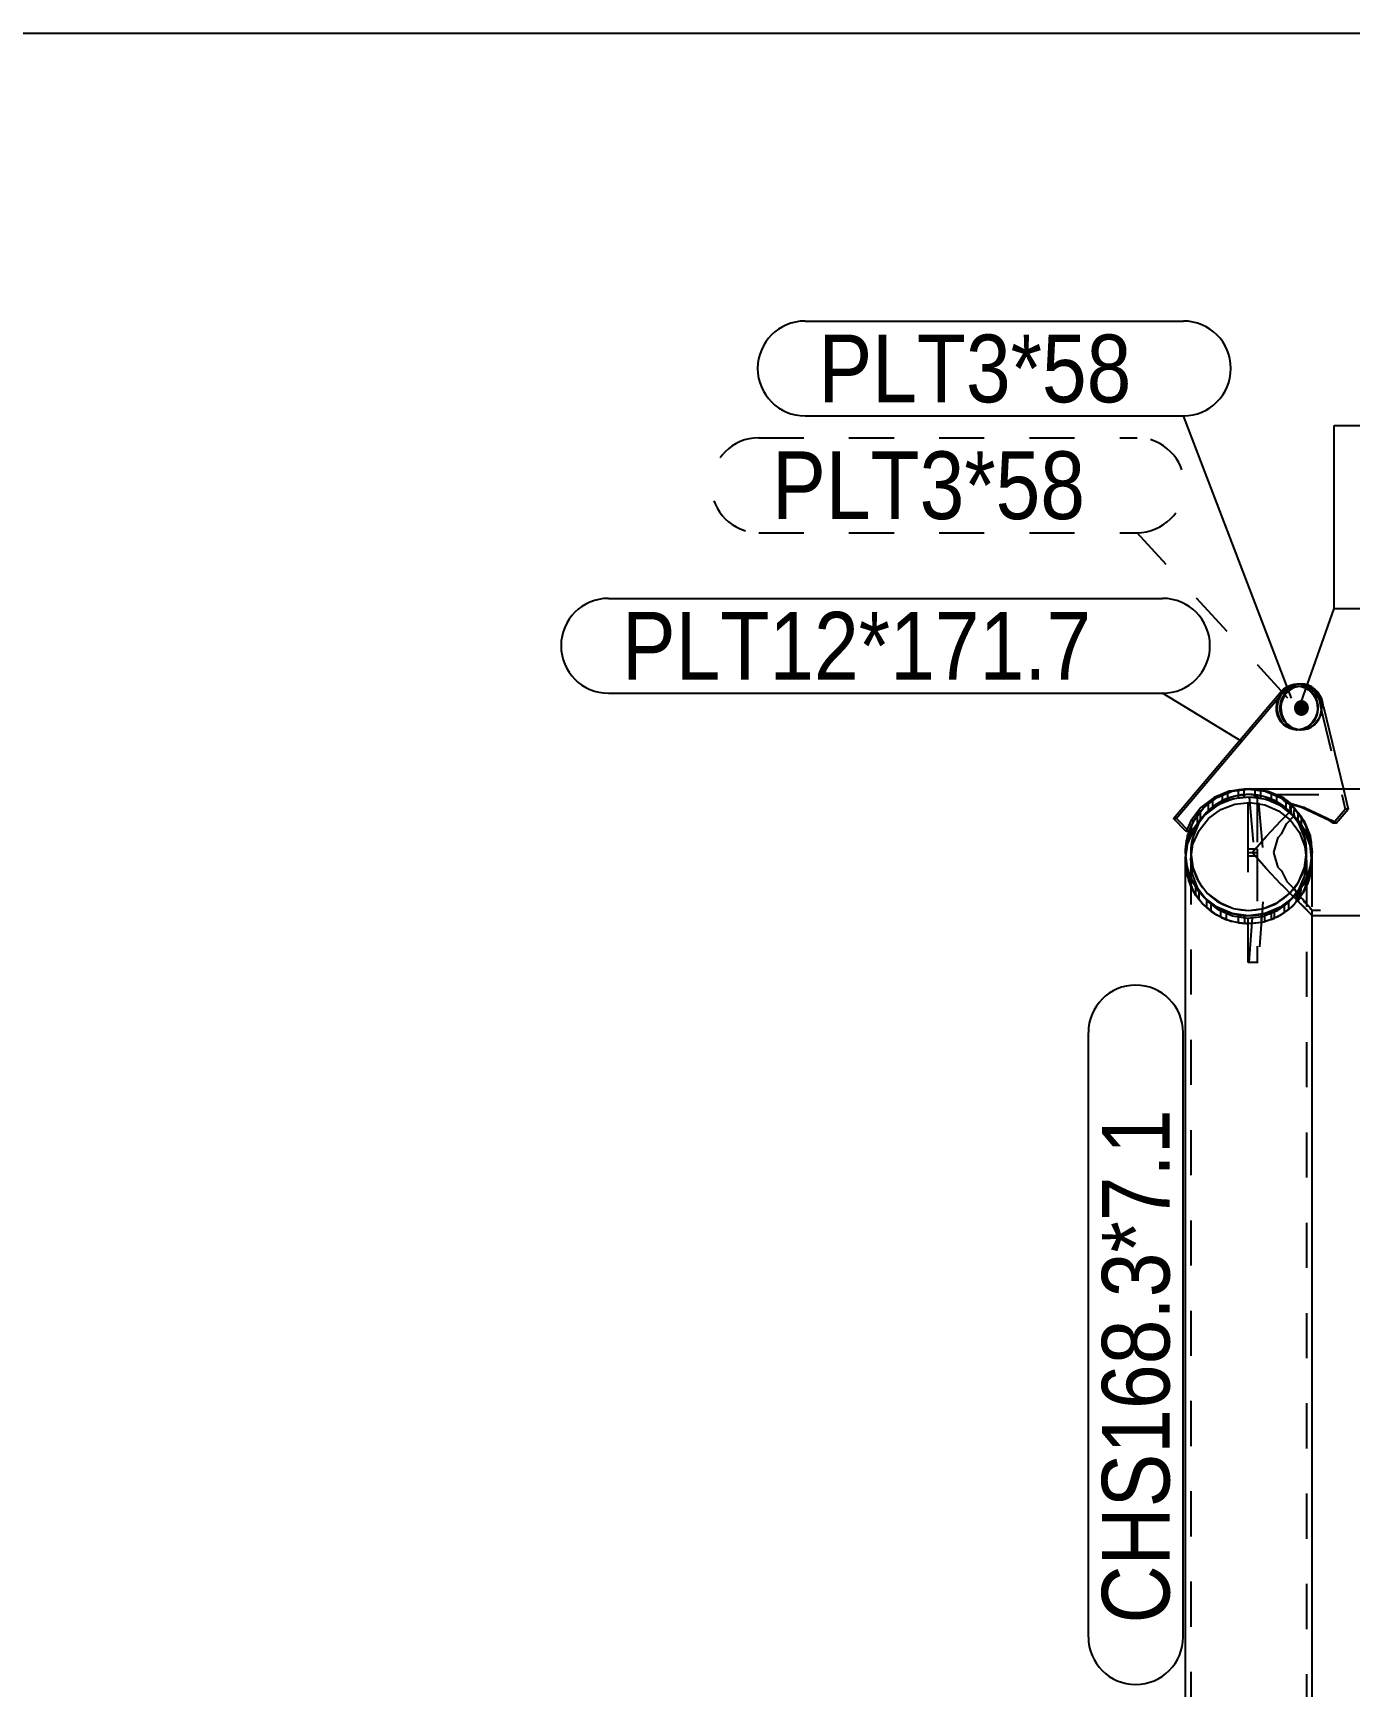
# Model space of a CAD drawing. Header units: millimetres. Extents: x 150000 to 150841, y 150000 to 150594.
# Drawn here: x 150560.1 to 150618.5, y 150501.3 to 150574.6 of the extents above; entities that cross this region are included whole.
import ezdxf

# ---------------------------------------------------------------- set-up
doc = ezdxf.new("R2010")
doc.units = ezdxf.units.MM
doc.linetypes.add('XKITLINE00', pattern=[0])
doc.linetypes.add('XKITLINE02', pattern=[4, 2, -2])
doc.styles.add('ARIAL', font='arial.ttf')

msp = doc.modelspace()

# ---------------------------------------------------------------- linework, layer by layer
at = {"color": 7, "linetype": 'XKITLINE00'}
for p, q in [((150822.962, 150574.58), (150017.917, 150574.58)), ((150017.944, 150574.605), (150822.945, 150574.605)), ((150594.357, 150561.848), (150611.127, 150561.848)), ((150594.357, 150557.648), (150611.127, 150557.648)), ((150615.919, 150545.145), (150611.127, 150557.648)), ((150617.801, 150557.22), (150633.478, 150557.22)), ((150617.801, 150549.12), (150617.801, 150557.22)), ((150585.645, 150549.562), (150610.202, 150549.562)), ((150616.255, 150544.708), (150617.801, 150549.12)), ((150617.801, 150549.12), (150633.478, 150549.12)), ((150585.645, 150545.362), (150610.202, 150545.362)), ((150613.711, 150543.219), (150610.202, 150545.362)), ((150606.912, 150503.551), (150606.912, 150530.329)), ((150611.112, 150503.551), (150611.112, 150530.329))]:
    msp.add_line(p, q, dxfattribs=at)
at = {"color": 7, "linetype": 'XKITLINE02'}
for p, q in [((150592.303, 150556.674), (150609.073, 150556.674)), ((150592.303, 150552.474), (150609.073, 150552.474)), ((150615.753, 150545.145), (150609.073, 150552.474)), ((150616.197, 150545.775), (150616.365, 150545.758)), ((150616.365, 150545.758), (150616.528, 150545.712)), ((150616.528, 150545.712), (150616.682, 150545.638)), ((150615.264, 150544.913), (150615.312, 150545.074)), ((150615.345, 150545.074), (150615.298, 150544.913)), ((150615.312, 150545.074), (150615.384, 150545.224)), ((150615.418, 150545.224), (150615.345, 150545.074)), ((150615.384, 150545.224), (150615.48, 150545.358)), ((150615.514, 150545.358), (150615.418, 150545.224)), ((150615.48, 150545.358), (150615.597, 150545.472)), ((150615.48, 150545.358), (150615.514, 150545.358)), ((150615.63, 150545.472), (150615.514, 150545.358)), ((150615.597, 150545.472), (150615.731, 150545.563)), ((150615.764, 150545.563), (150615.63, 150545.472)), ((150615.731, 150545.563), (150615.877, 150545.629)), ((150615.911, 150545.629), (150615.764, 150545.563)), ((150615.877, 150545.629), (150616.032, 150545.666)), ((150616.066, 150545.666), (150615.911, 150545.629)), ((150616.032, 150545.666), (150616.191, 150545.674)), ((150616.224, 150545.674), (150616.066, 150545.666)), ((150616.191, 150545.674), (150616.224, 150545.674)), ((150616.191, 150545.674), (150616.349, 150545.653)), ((150616.382, 150545.653), (150616.224, 150545.674)), ((150616.349, 150545.653), (150616.5, 150545.603)), ((150616.357, 150545.674), (150616.515, 150545.653)), ((150616.534, 150545.603), (150616.382, 150545.653)), ((150616.5, 150545.603), (150616.642, 150545.526)), ((150616.515, 150545.653), (150616.667, 150545.603)), ((150616.675, 150545.526), (150616.534, 150545.603)), ((150616.642, 150545.526), (150616.768, 150545.424)), ((150616.667, 150545.603), (150616.808, 150545.526)), ((150616.802, 150545.424), (150616.675, 150545.526)), ((150616.682, 150545.638), (150616.822, 150545.537)), ((150616.768, 150545.424), (150616.802, 150545.424)), ((150616.768, 150545.424), (150616.876, 150545.3)), ((150616.909, 150545.3), (150616.802, 150545.424)), ((150616.808, 150545.526), (150616.935, 150545.424)), ((150616.822, 150545.537), (150616.944, 150545.413)), ((150616.876, 150545.3), (150616.962, 150545.158)), ((150616.995, 150545.158), (150616.909, 150545.3)), ((150616.935, 150545.424), (150616.968, 150545.424)), ((150616.935, 150545.424), (150617.042, 150545.3)), ((150616.944, 150545.413), (150617.045, 150545.268)), ((150616.962, 150545.158), (150617.024, 150545.003)), ((150617.057, 150545.003), (150616.995, 150545.158)), ((150617.024, 150545.003), (150617.059, 150544.839)), ((150617.042, 150545.3), (150617.128, 150545.158)), ((150617.045, 150545.268), (150617.121, 150545.108)), ((150617.092, 150544.839), (150617.057, 150545.003)), ((150617.121, 150545.108), (150617.171, 150544.937)), ((150617.128, 150545.158), (150617.19, 150545.003)), ((150617.19, 150545.003), (150617.225, 150544.839)), ((150615.244, 150544.746), (150615.264, 150544.913)), ((150615.252, 150544.577), (150615.244, 150544.746)), ((150615.287, 150544.413), (150615.252, 150544.577)), ((150615.298, 150544.913), (150615.278, 150544.746)), ((150615.278, 150544.746), (150615.285, 150544.577)), ((150615.285, 150544.577), (150615.32, 150544.413)), ((150615.349, 150544.258), (150615.287, 150544.413)), ((150615.32, 150544.413), (150615.382, 150544.258)), ((150615.435, 150544.116), (150615.349, 150544.258)), ((150615.382, 150544.258), (150615.468, 150544.116)), ((150616.999, 150544.342), (150616.927, 150544.192)), ((150616.96, 150544.192), (150617.033, 150544.342)), ((150617.046, 150544.503), (150616.999, 150544.342)), ((150617.033, 150544.342), (150617.08, 150544.503)), ((150617.066, 150544.67), (150617.046, 150544.503)), ((150617.059, 150544.839), (150617.066, 150544.67)), ((150617.08, 150544.503), (150617.1, 150544.67)), ((150617.1, 150544.67), (150617.092, 150544.839)), ((150617.166, 150544.342), (150617.093, 150544.192)), ((150617.213, 150544.503), (150617.166, 150544.342)), ((150617.304, 150544.937), (150617.171, 150544.937)), ((150617.171, 150544.937), (150617.194, 150544.759)), ((150617.327, 150544.759), (150617.194, 150544.759)), ((150617.194, 150544.759), (150618.297, 150540.224)), ((150617.233, 150544.67), (150617.213, 150544.503)), ((150617.225, 150544.839), (150617.233, 150544.67)), ((150615.543, 150543.992), (150615.435, 150544.116)), ((150615.468, 150544.116), (150615.576, 150543.992)), ((150615.543, 150543.992), (150615.576, 150543.992)), ((150615.669, 150543.89), (150615.543, 150543.992)), ((150615.576, 150543.992), (150615.702, 150543.89)), ((150615.81, 150543.813), (150615.669, 150543.89)), ((150615.702, 150543.89), (150615.844, 150543.813)), ((150615.962, 150543.763), (150615.81, 150543.813)), ((150615.844, 150543.813), (150615.995, 150543.763)), ((150616.12, 150543.742), (150615.962, 150543.763)), ((150615.995, 150543.763), (150616.153, 150543.742)), ((150616.279, 150543.75), (150616.12, 150543.742)), ((150616.12, 150543.742), (150616.153, 150543.742)), ((150616.153, 150543.742), (150616.312, 150543.75)), ((150616.434, 150543.787), (150616.279, 150543.75)), ((150616.445, 150543.75), (150616.286, 150543.742)), ((150616.312, 150543.75), (150616.467, 150543.787)), ((150616.58, 150543.853), (150616.434, 150543.787)), ((150616.6, 150543.787), (150616.445, 150543.75)), ((150616.467, 150543.787), (150616.613, 150543.853)), ((150616.714, 150543.944), (150616.58, 150543.853)), ((150616.746, 150543.853), (150616.6, 150543.787)), ((150616.613, 150543.853), (150616.747, 150543.944)), ((150616.83, 150544.058), (150616.714, 150543.944)), ((150616.88, 150543.944), (150616.746, 150543.853)), ((150616.747, 150543.944), (150616.864, 150544.058)), ((150616.927, 150544.192), (150616.83, 150544.058)), ((150616.83, 150544.058), (150616.864, 150544.058)), ((150616.864, 150544.058), (150616.96, 150544.192)), ((150616.997, 150544.058), (150616.88, 150543.944)), ((150617.093, 150544.192), (150616.997, 150544.058)), ((150616.997, 150544.058), (150617.03, 150544.058)), ((150612.481, 150540.739), (150611.9, 150540.294)), ((150612.033, 150540.294), (150612.614, 150540.739)), ((150612.033, 150540.294), (150612.614, 150540.739)), ((150612.431, 150540.63), (150612.243, 150540.487)), ((150612.639, 150540.759), (150612.431, 150540.63)), ((150612.431, 150540.277), (150612.431, 150540.63)), ((150613.157, 150541.02), (150612.481, 150540.739)), ((150612.614, 150540.739), (150612.481, 150540.739)), ((150612.614, 150540.739), (150613.29, 150541.02)), ((150612.614, 150540.739), (150613.29, 150541.02)), ((150612.864, 150540.873), (150612.639, 150540.759)), ((150613.344, 150540.68), (150612.662, 150540.414)), ((150613.352, 150540.791), (150612.732, 150540.534)), ((150613.087, 150540.963), (150612.864, 150540.873)), ((150612.864, 150540.519), (150612.864, 150540.873)), ((150612.864, 150540.519), (150613.087, 150540.61)), ((150613.323, 150541.034), (150613.087, 150540.963)), ((150613.087, 150540.61), (150613.087, 150540.963)), ((150613.087, 150540.61), (150613.323, 150540.681)), ((150613.157, 150541.02), (150613.883, 150541.115)), ((150613.29, 150541.02), (150613.157, 150541.02)), ((150613.29, 150541.02), (150614.016, 150541.115)), ((150613.29, 150541.02), (150614.016, 150541.115)), ((150613.569, 150541.085), (150613.323, 150541.034)), ((150613.323, 150540.681), (150613.569, 150540.732)), ((150614.072, 150540.762), (150613.344, 150540.68)), ((150614.016, 150540.878), (150613.352, 150540.791)), ((150613.814, 150541.115), (150613.569, 150541.085)), ((150613.569, 150540.732), (150613.569, 150541.085)), ((150613.569, 150540.732), (150613.814, 150540.761)), ((150614.062, 150541.122), (150613.814, 150541.115)), ((150613.814, 150540.761), (150613.814, 150541.115)), ((150613.814, 150540.761), (150614.062, 150540.768)), ((150614.016, 150541.115), (150613.883, 150541.115)), ((150613.993, 150538.467), (150613.993, 150540.762)), ((150613.993, 150540.762), (150614.045, 150540.761)), ((150613.993, 150540.762), (150614.392, 150540.762)), ((150614.016, 150541.115), (150614.742, 150541.02)), ((150614.016, 150541.115), (150614.742, 150541.02)), ((150614.681, 150540.791), (150614.016, 150540.878)), ((150614.045, 150540.761), (150614.445, 150540.761)), ((150614.045, 150540.761), (150614.24, 150538.538)), ((150614.31, 150541.107), (150614.062, 150541.122)), ((150614.062, 150540.768), (150614.31, 150540.753)), ((150614.796, 150540.652), (150614.072, 150540.762)), ((150614.143, 150541.115), (150614.149, 150541.115)), ((150614.149, 150541.115), (150614.875, 150541.02)), ((150614.31, 150540.753), (150614.31, 150541.107)), ((150614.559, 150541.069), (150614.31, 150541.107)), ((150614.31, 150540.753), (150614.559, 150540.715)), ((150614.445, 150540.761), (150614.392, 150540.762)), ((150614.392, 150540.762), (150614.392, 150538.467)), ((150614.641, 150538.52), (150614.445, 150540.761)), ((150614.559, 150540.715), (150614.559, 150541.069)), ((150614.801, 150541.01), (150614.559, 150541.069)), ((150614.559, 150540.715), (150614.801, 150540.657)), ((150615.3, 150540.534), (150614.681, 150540.791)), ((150614.742, 150541.02), (150615.419, 150540.739)), ((150614.785, 150541.02), (150614.875, 150541.02)), ((150615.467, 150540.358), (150614.796, 150540.652)), ((150615.031, 150540.933), (150614.801, 150541.01)), ((150614.801, 150540.657), (150615.031, 150540.579)), ((150614.875, 150541.02), (150615.566, 150540.744)), ((150615.031, 150540.579), (150615.031, 150540.933)), ((150615.263, 150540.829), (150615.031, 150540.933)), ((150615.031, 150540.579), (150615.263, 150540.476)), ((150615.127, 150540.878), (150662.905, 150540.878)), ((150615.263, 150540.476), (150615.263, 150540.829)), ((150615.263, 150540.829), (150615.38, 150540.765)), ((150615.419, 150540.739), (150616, 150540.294)), ((150615.427, 150540.754), (150615.446, 150540.739)), ((150615.44, 150540.744), (150615.566, 150540.744)), ((150615.453, 150540.725), (150615.479, 150540.711)), ((150615.466, 150540.713), (150615.559, 150540.624)), ((150615.479, 150540.711), (150615.678, 150540.578)), ((150615.559, 150540.624), (150615.692, 150540.624)), ((150615.727, 150540.493), (150615.559, 150540.624)), ((150615.566, 150540.744), (150615.692, 150540.624)), ((150615.678, 150540.224), (150615.678, 150540.578)), ((150615.873, 150540.419), (150615.678, 150540.578)), ((150615.692, 150540.624), (150615.86, 150540.493)), ((150618.213, 150541.115), (150618.429, 150540.224)), ((150611.9, 150540.294), (150611.454, 150539.713)), ((150611.587, 150539.713), (150612.033, 150540.294)), ((150611.587, 150539.713), (150612.033, 150540.294)), ((150611.743, 150539.957), (150611.606, 150539.75)), ((150612.073, 150539.98), (150611.615, 150539.407)), ((150611.889, 150540.143), (150611.743, 150539.957)), ((150611.743, 150539.603), (150611.743, 150539.957)), ((150612.2, 150540.126), (150611.792, 150539.594)), ((150612.055, 150540.321), (150611.889, 150540.143)), ((150611.889, 150539.79), (150611.889, 150540.143)), ((150611.889, 150539.79), (150612.055, 150539.967)), ((150612.033, 150540.294), (150611.9, 150540.294)), ((150612.243, 150540.487), (150612.055, 150540.321)), ((150612.055, 150539.967), (150612.243, 150540.134)), ((150612.662, 150540.414), (150612.073, 150539.98)), ((150612.732, 150540.534), (150612.2, 150540.126)), ((150612.237, 150539.809), (150612.777, 150540.206)), ((150612.243, 150540.134), (150612.243, 150540.487)), ((150612.243, 150540.134), (150612.431, 150540.277)), ((150612.431, 150540.277), (150612.639, 150540.406)), ((150612.639, 150540.406), (150612.864, 150540.519)), ((150612.777, 150540.206), (150613.401, 150540.45)), ((150613.401, 150540.45), (150614.067, 150540.525)), ((150614.067, 150540.525), (150614.73, 150540.424)), ((150614.73, 150540.424), (150615.344, 150540.155)), ((150615.263, 150540.476), (150615.479, 150540.357)), ((150615.832, 150540.126), (150615.3, 150540.534)), ((150615.344, 150540.155), (150615.868, 150539.736)), ((150616.039, 150539.901), (150615.467, 150540.358)), ((150615.475, 150539.731), (150615.811, 150540.08)), ((150615.479, 150540.357), (150615.678, 150540.224)), ((150615.678, 150540.224), (150615.873, 150540.065)), ((150615.714, 150539.594), (150616.02, 150539.913)), ((150615.86, 150540.493), (150615.727, 150540.493)), ((150616.352, 150540.294), (150615.727, 150540.493)), ((150615.811, 150540.08), (150615.866, 150540.08)), ((150616.02, 150539.913), (150615.811, 150540.08)), ((150615.813, 150540.458), (150615.866, 150540.458)), ((150616.24, 150539.594), (150615.832, 150540.126)), ((150615.866, 150540.458), (150615.836, 150540.294)), ((150615.836, 150540.294), (150615.866, 150540.08)), ((150615.86, 150540.493), (150616.485, 150540.294)), ((150615.899, 150540.43), (150615.866, 150540.458)), ((150615.866, 150540.08), (150615.899, 150540.053)), ((150615.873, 150540.065), (150615.873, 150540.419)), ((150615.873, 150540.419), (150615.908, 150540.385)), ((150615.873, 150540.065), (150616.049, 150539.895)), ((150615.899, 150540.053), (150615.899, 150540.43)), ((150615.899, 150540.43), (150616.046, 150540.29)), ((150615.899, 150540.053), (150616.046, 150539.913)), ((150616, 150540.294), (150616.445, 150539.713)), ((150616.011, 150540.305), (150616.023, 150540.29)), ((150616.011, 150540.305), (150616.46, 150539.721)), ((150616.04, 150540.257), (150616.02, 150540.126)), ((150616.046, 150539.913), (150616.02, 150540.126)), ((150616.02, 150539.913), (150616.046, 150539.913)), ((150616.023, 150540.29), (150616.046, 150540.29)), ((150616.473, 150539.311), (150616.039, 150539.901)), ((150616.042, 150540.265), (150616.046, 150540.29)), ((150616.049, 150539.895), (150616.206, 150539.716)), ((150616.085, 150540.208), (150616.206, 150540.07)), ((150616.206, 150539.716), (150616.206, 150540.07)), ((150616.352, 150539.868), (150616.206, 150540.07)), ((150616.485, 150540.294), (150616.352, 150540.294)), ((150617.616, 150539.713), (150616.352, 150540.294)), ((150616.352, 150539.514), (150616.352, 150539.868)), ((150616.352, 150539.868), (150616.391, 150539.803)), ((150616.485, 150540.294), (150617.749, 150539.713)), ((150617.768, 150539.607), (150618.297, 150540.224)), ((150617.901, 150539.607), (150618.429, 150540.224)), ((150618.429, 150540.224), (150618.297, 150540.224)), ((150611.454, 150539.713), (150611.254, 150539.229)), ((150611.307, 150539.036), (150611.587, 150539.713)), ((150611.615, 150539.407), (150611.322, 150538.737)), ((150611.373, 150539.244), (150611.368, 150539.229)), ((150611.373, 150539.244), (150611.397, 150539.317)), ((150611.387, 150539.229), (150611.587, 150539.713)), ((150611.491, 150539.536), (150611.397, 150539.317)), ((150611.397, 150538.963), (150611.397, 150539.317)), ((150611.397, 150538.963), (150611.491, 150539.182)), ((150611.587, 150539.713), (150611.454, 150539.713)), ((150611.606, 150539.75), (150611.491, 150539.536)), ((150611.491, 150539.182), (150611.491, 150539.536)), ((150611.491, 150539.182), (150611.606, 150539.396)), ((150611.792, 150539.594), (150611.536, 150538.975)), ((150611.549, 150538.671), (150611.818, 150539.285)), ((150611.606, 150539.396), (150611.743, 150539.603)), ((150611.743, 150539.603), (150611.889, 150539.79)), ((150611.818, 150539.285), (150612.237, 150539.809)), ((150614.801, 150539.036), (150615.443, 150539.713)), ((150615.326, 150538.975), (150615.475, 150539.133)), ((150615.443, 150539.713), (150615.475, 150539.731)), ((150615.475, 150539.133), (150615.714, 150539.594)), ((150615.868, 150539.736), (150616.265, 150539.196)), ((150616.352, 150539.514), (150616.206, 150539.716)), ((150616.497, 150538.975), (150616.24, 150539.594)), ((150616.265, 150539.196), (150616.509, 150538.572)), ((150616.352, 150539.514), (150616.478, 150539.306)), ((150616.445, 150539.713), (150616.726, 150539.036)), ((150616.46, 150539.721), (150616.742, 150539.04)), ((150616.74, 150538.629), (150616.473, 150539.311)), ((150616.478, 150539.306), (150616.584, 150539.091)), ((150616.502, 150539.612), (150616.584, 150539.445)), ((150616.584, 150539.091), (150616.584, 150539.445)), ((150616.673, 150539.215), (150616.584, 150539.445)), ((150616.673, 150538.861), (150616.584, 150539.091)), ((150616.673, 150538.861), (150616.673, 150539.215)), ((150616.673, 150539.215), (150616.685, 150539.171)), ((150617.749, 150539.713), (150617.616, 150539.713)), ((150617.768, 150539.607), (150617.616, 150539.713)), ((150617.749, 150539.713), (150617.901, 150539.607)), ((150617.901, 150539.607), (150617.768, 150539.607)), ((150611.211, 150538.31), (150611.307, 150539.036)), ((150611.212, 150538.013), (150611.322, 150538.737)), ((150611.227, 150538.255), (150611.227, 150538.609)), ((150611.227, 150538.255), (150611.262, 150538.494)), ((150611.262, 150538.494), (150611.262, 150538.847)), ((150611.262, 150538.494), (150611.319, 150538.73)), ((150611.309, 150539.042), (150611.306, 150539.027)), ((150611.319, 150538.73), (150611.397, 150538.963)), ((150611.536, 150538.975), (150611.448, 150538.31)), ((150611.449, 150538.008), (150611.549, 150538.671)), ((150613.994, 150538.31), (150613.993, 150538.467)), ((150613.993, 150538.467), (150614.392, 150538.467)), ((150614.178, 150538.31), (150614.801, 150539.036)), ((150614.392, 150538.467), (150614.394, 150538.31)), ((150615.126, 150538.31), (150615.326, 150538.975)), ((150616.584, 150538.31), (150616.497, 150538.975)), ((150616.509, 150538.572), (150616.584, 150537.905)), ((150616.673, 150538.861), (150616.741, 150538.628)), ((150616.723, 150539.043), (150616.726, 150539.031)), ((150616.726, 150539.036), (150616.821, 150538.31)), ((150616.821, 150537.901), (150616.74, 150538.629)), ((150616.741, 150538.628), (150616.788, 150538.392)), ((150616.742, 150539.04), (150616.838, 150538.31)), ((150616.765, 150538.861), (150616.788, 150538.745)), ((150616.788, 150538.392), (150616.788, 150538.745)), ((150616.815, 150538.503), (150616.788, 150538.745)), ((150616.815, 150538.149), (150616.788, 150538.392)), ((150616.815, 150538.149), (150616.815, 150538.503)), ((150616.815, 150538.503), (150616.815, 150538.48)), ((150611.307, 150537.584), (150611.211, 150538.31)), ((150611.212, 150538.315), (150611.212, 150538.305)), ((150611.212, 150538.013), (150611.227, 150538.255)), ((150611.212, 150538.011), (150611.292, 150537.289)), ((150611.213, 150538.323), (150611.214, 150538.292)), ((150611.448, 150538.31), (150611.536, 150537.646)), ((150611.449, 150538.008), (150611.449, 150496.051)), ((150611.523, 150537.341), (150611.449, 150538.008)), ((150611.536, 150537.646), (150611.792, 150537.026)), ((150613.993, 150538.153), (150613.994, 150538.31)), ((150613.993, 150533.428), (150613.993, 150538.153)), ((150613.993, 150538.153), (150614.392, 150538.153)), ((150613.994, 150538.31), (150614.394, 150538.31)), ((150614.801, 150537.584), (150614.178, 150538.31)), ((150614.394, 150538.31), (150614.392, 150538.153)), ((150614.392, 150538.153), (150614.392, 150533.428)), ((150615.326, 150537.646), (150615.126, 150538.31)), ((150615.326, 150537.646), (150615.475, 150537.488)), ((150616.24, 150537.026), (150616.497, 150537.646)), ((150616.584, 150537.905), (150616.483, 150537.243)), ((150616.497, 150537.646), (150616.584, 150538.31)), ((150616.584, 150537.905), (150616.584, 150496.051)), ((150616.711, 150537.177), (150616.821, 150537.901)), ((150616.821, 150538.31), (150616.726, 150537.584)), ((150616.743, 150537.586), (150616.838, 150538.31)), ((150616.77, 150537.779), (150616.764, 150537.756)), ((150616.77, 150537.779), (150616.805, 150538.017)), ((150616.77, 150537.426), (150616.77, 150537.779)), ((150616.77, 150537.426), (150616.805, 150537.664)), ((150616.811, 150538.108), (150616.805, 150538.017)), ((150616.805, 150537.664), (150616.805, 150538.017)), ((150616.821, 150537.907), (150616.805, 150537.664)), ((150616.815, 150538.149), (150616.821, 150537.907)), ((150616.819, 150538.327), (150616.82, 150538.298)), ((150616.821, 150538.179), (150616.821, 150537.907)), ((150616.821, 150537.901), (150616.821, 150535.527)), ((150611.292, 150537.289), (150611.293, 150537.287)), ((150611.296, 150537.277), (150611.557, 150536.608)), ((150611.305, 150537.6), (150611.315, 150537.563)), ((150611.587, 150536.908), (150611.307, 150537.584)), ((150611.767, 150536.717), (150611.523, 150537.341)), ((150611.581, 150536.923), (150611.601, 150536.889)), ((150612.033, 150536.327), (150611.587, 150536.908)), ((150611.792, 150537.026), (150612.2, 150536.494)), ((150615.443, 150536.908), (150614.801, 150537.584)), ((150615.443, 150536.908), (150615.475, 150536.889)), ((150615.475, 150537.488), (150615.714, 150537.026)), ((150615.714, 150537.026), (150616.051, 150536.676)), ((150615.832, 150536.494), (150616.24, 150537.026)), ((150616.445, 150536.908), (150616, 150536.327)), ((150616.483, 150537.243), (150616.214, 150536.628)), ((150616.46, 150536.899), (150616.313, 150536.707)), ((150616.417, 150536.506), (150616.711, 150537.177)), ((150616.454, 150536.929), (150616.436, 150536.896)), ((150616.726, 150537.584), (150616.445, 150536.908)), ((150616.46, 150536.899), (150616.463, 150536.908)), ((150616.463, 150536.908), (150616.742, 150537.58)), ((150616.542, 150537.091), (150616.518, 150537.046)), ((150616.542, 150537.091), (150616.635, 150537.31)), ((150616.542, 150536.737), (150616.542, 150537.091)), ((150616.635, 150536.956), (150616.542, 150536.737)), ((150616.668, 150537.407), (150616.635, 150537.31)), ((150616.635, 150536.956), (150616.635, 150537.31)), ((150616.713, 150537.189), (150616.635, 150536.956)), ((150616.77, 150537.426), (150616.713, 150537.189)), ((150616.729, 150537.607), (150616.72, 150537.57)), ((150616.742, 150537.58), (150616.743, 150537.586)), ((150611.566, 150536.593), (150611.992, 150536.015)), ((150612.165, 150536.177), (150611.767, 150536.717)), ((150612.025, 150536.337), (150612.047, 150536.315)), ((150612.614, 150535.881), (150612.033, 150536.327)), ((150612.688, 150535.758), (150612.165, 150536.177)), ((150612.2, 150536.494), (150612.732, 150536.086)), ((150615.3, 150536.086), (150615.832, 150536.494)), ((150616, 150536.327), (150615.419, 150535.881)), ((150615.475, 150536.889), (150616.015, 150536.327)), ((150616.214, 150536.628), (150615.796, 150536.105)), ((150615.969, 150535.945), (150616.417, 150536.506)), ((150616.012, 150536.343), (150615.989, 150536.319)), ((150616.015, 150536.327), (150616.051, 150536.305)), ((150616.051, 150536.676), (150616.153, 150536.494)), ((150616.051, 150536.305), (150616.458, 150535.881)), ((150616.153, 150536.494), (150616.487, 150536.146)), ((150616.313, 150536.707), (150616.184, 150536.54)), ((150616.289, 150536.669), (150616.188, 150536.54)), ((150616.289, 150536.316), (150616.195, 150536.195)), ((150616.197, 150536.18), (150616.319, 150536.328)), ((150616.309, 150536.681), (150616.199, 150536.54)), ((150616.199, 150536.163), (150616.309, 150536.304)), ((150616.349, 150536.76), (150616.289, 150536.669)), ((150616.289, 150536.316), (150616.289, 150536.669)), ((150616.426, 150536.523), (150616.289, 150536.316)), ((150616.327, 150536.707), (150616.309, 150536.681)), ((150616.327, 150536.707), (150616.309, 150536.494)), ((150616.309, 150536.494), (150616.309, 150536.681)), ((150616.319, 150536.328), (150616.309, 150536.494)), ((150616.309, 150536.304), (150616.319, 150536.328)), ((150616.313, 150536.707), (150616.327, 150536.707)), ((150616.431, 150536.221), (150616.319, 150536.328)), ((150616.542, 150536.737), (150616.426, 150536.523)), ((150616.508, 150536.086), (150616.431, 150536.221)), ((150611.992, 150536.015), (150611.999, 150536.009)), ((150611.999, 150536.009), (150612.566, 150535.555)), ((150612.566, 150535.555), (150613.226, 150535.266)), ((150612.606, 150535.887), (150612.627, 150535.876)), ((150613.29, 150535.601), (150612.614, 150535.881)), ((150613.302, 150535.489), (150612.688, 150535.758)), ((150612.732, 150536.086), (150613.352, 150535.83)), ((150614.016, 150535.505), (150613.29, 150535.601)), ((150613.965, 150535.389), (150613.302, 150535.489)), ((150613.352, 150535.83), (150614.016, 150535.742)), ((150614.631, 150535.463), (150613.965, 150535.389)), ((150613.975, 150535.511), (150614.061, 150535.511)), ((150614.016, 150535.742), (150614.681, 150535.83)), ((150614.742, 150535.601), (150614.016, 150535.505)), ((150614.045, 150533.428), (150614.24, 150536.093)), ((150614.641, 150536.115), (150614.445, 150533.428)), ((150615.256, 150535.707), (150614.631, 150535.463)), ((150614.681, 150535.83), (150615.3, 150536.086)), ((150614.691, 150535.234), (150615.349, 150535.491)), ((150615.419, 150535.881), (150614.742, 150535.601)), ((150615.796, 150536.105), (150615.256, 150535.707)), ((150615.939, 150535.918), (150615.38, 150535.507)), ((150615.41, 150535.877), (150615.431, 150535.891)), ((150616.458, 150535.881), (150616.487, 150535.864)), ((150616.487, 150536.146), (150616.518, 150536.086)), ((150616.487, 150535.864), (150616.736, 150535.601)), ((150616.727, 150535.879), (150616.508, 150536.086)), ((150616.518, 150536.086), (150616.756, 150535.834)), ((150616.745, 150535.83), (150616.727, 150535.879)), ((150616.736, 150535.601), (150616.756, 150535.594)), ((150616.837, 150535.75), (150616.745, 150535.83)), ((150616.756, 150535.834), (150616.757, 150535.83)), ((150616.821, 150535.517), (150616.756, 150535.594)), ((150616.831, 150535.742), (150616.757, 150535.83)), ((150616.831, 150535.742), (150616.837, 150535.75)), ((150661.201, 150535.742), (150616.831, 150535.742)), ((150616.837, 150535.513), (150616.837, 150535.75)), ((150613.244, 150535.261), (150613.925, 150535.157)), ((150614.012, 150535.157), (150614.685, 150535.232)), ((150614.685, 150535.232), (150614.691, 150535.234)), ((150614.445, 150533.428), (150613.993, 150533.428))]:
    msp.add_line(p, q, dxfattribs=at)
at = {"color": 2, "linetype": 'XKITLINE00'}
for p, q in [((150615.709, 150545.646), (150615.864, 150545.718)), ((150615.997, 150545.718), (150615.842, 150545.646)), ((150615.864, 150545.718), (150616.028, 150545.761)), ((150616.161, 150545.761), (150615.997, 150545.718)), ((150616.028, 150545.761), (150616.197, 150545.775)), ((150616.33, 150545.775), (150616.161, 150545.761)), ((150616.197, 150545.775), (150616.33, 150545.775)), ((150616.498, 150545.758), (150616.33, 150545.775)), ((150616.661, 150545.712), (150616.498, 150545.758)), ((150616.815, 150545.638), (150616.661, 150545.712)), ((150610.69, 150539.81), (150615.444, 150545.425)), ((150615.577, 150545.425), (150610.823, 150539.81)), ((150615.431, 150544.913), (150615.478, 150545.074)), ((150615.444, 150545.425), (150615.568, 150545.547)), ((150615.577, 150545.425), (150615.444, 150545.425)), ((150615.511, 150545.074), (150615.464, 150544.913)), ((150615.478, 150545.074), (150615.55, 150545.224)), ((150615.584, 150545.224), (150615.511, 150545.074)), ((150615.55, 150545.224), (150615.647, 150545.358)), ((150615.568, 150545.547), (150615.709, 150545.646)), ((150615.568, 150545.547), (150615.701, 150545.547)), ((150615.701, 150545.547), (150615.577, 150545.425)), ((150615.68, 150545.358), (150615.584, 150545.224)), ((150615.647, 150545.358), (150615.763, 150545.472)), ((150615.647, 150545.358), (150615.68, 150545.358)), ((150615.797, 150545.472), (150615.68, 150545.358)), ((150615.842, 150545.646), (150615.701, 150545.547)), ((150615.763, 150545.472), (150615.897, 150545.563)), ((150615.93, 150545.563), (150615.797, 150545.472)), ((150615.897, 150545.563), (150616.044, 150545.629)), ((150616.077, 150545.629), (150615.93, 150545.563)), ((150616.044, 150545.629), (150616.198, 150545.666)), ((150616.232, 150545.666), (150616.077, 150545.629)), ((150616.198, 150545.666), (150616.357, 150545.674)), ((150616.39, 150545.674), (150616.232, 150545.666)), ((150616.357, 150545.674), (150616.39, 150545.674)), ((150616.548, 150545.653), (150616.39, 150545.674)), ((150616.7, 150545.603), (150616.548, 150545.653)), ((150616.841, 150545.526), (150616.7, 150545.603)), ((150616.955, 150545.537), (150616.815, 150545.638)), ((150616.968, 150545.424), (150616.841, 150545.526)), ((150617.077, 150545.413), (150616.955, 150545.537)), ((150617.076, 150545.3), (150616.968, 150545.424)), ((150617.162, 150545.158), (150617.076, 150545.3)), ((150617.178, 150545.268), (150617.077, 150545.413)), ((150617.223, 150545.003), (150617.162, 150545.158)), ((150617.254, 150545.108), (150617.178, 150545.268)), ((150617.258, 150544.839), (150617.223, 150545.003)), ((150617.304, 150544.937), (150617.254, 150545.108)), ((150615.411, 150544.746), (150615.431, 150544.913)), ((150615.418, 150544.577), (150615.411, 150544.746)), ((150615.453, 150544.413), (150615.418, 150544.577)), ((150615.464, 150544.913), (150615.444, 150544.746)), ((150615.444, 150544.746), (150615.452, 150544.577)), ((150615.452, 150544.577), (150615.487, 150544.413)), ((150615.515, 150544.258), (150615.453, 150544.413)), ((150615.487, 150544.413), (150615.548, 150544.258)), ((150615.601, 150544.116), (150615.515, 150544.258)), ((150615.548, 150544.258), (150615.634, 150544.116)), ((150617.126, 150544.192), (150617.199, 150544.342)), ((150617.199, 150544.342), (150617.246, 150544.503)), ((150617.246, 150544.503), (150617.266, 150544.67)), ((150617.266, 150544.67), (150617.258, 150544.839)), ((150617.327, 150544.759), (150617.304, 150544.937)), ((150617.327, 150544.759), (150618.213, 150541.115)), ((150615.709, 150543.992), (150615.601, 150544.116)), ((150615.634, 150544.116), (150615.742, 150543.992)), ((150615.709, 150543.992), (150615.742, 150543.992)), ((150615.835, 150543.89), (150615.709, 150543.992)), ((150615.742, 150543.992), (150615.869, 150543.89)), ((150615.977, 150543.813), (150615.835, 150543.89)), ((150615.869, 150543.89), (150616.01, 150543.813)), ((150616.128, 150543.763), (150615.977, 150543.813)), ((150616.01, 150543.813), (150616.162, 150543.763)), ((150616.286, 150543.742), (150616.128, 150543.763)), ((150616.162, 150543.763), (150616.319, 150543.742)), ((150616.286, 150543.742), (150616.319, 150543.742)), ((150616.319, 150543.742), (150616.478, 150543.75)), ((150616.478, 150543.75), (150616.633, 150543.787)), ((150616.633, 150543.787), (150616.78, 150543.853)), ((150616.78, 150543.853), (150616.913, 150543.944)), ((150616.913, 150543.944), (150617.03, 150544.058)), ((150617.03, 150544.058), (150617.126, 150544.192)), ((150614.016, 150541.115), (150614.143, 150541.115)), ((150663.889, 150541.115), (150614.143, 150541.115)), ((150614.747, 150541.036), (150614.143, 150541.115)), ((150614.742, 150541.02), (150614.785, 150541.02)), ((150614.742, 150541.02), (150615.433, 150540.744)), ((150615.427, 150540.754), (150614.747, 150541.036)), ((150615.38, 150540.765), (150615.453, 150540.725)), ((150615.427, 150540.754), (150616.011, 150540.305)), ((150615.433, 150540.744), (150615.44, 150540.744)), ((150615.433, 150540.744), (150615.466, 150540.713)), ((150615.908, 150540.385), (150616.049, 150540.249)), ((150616.02, 150540.294), (150616.011, 150540.305)), ((150616.46, 150539.713), (150616.02, 150540.294)), ((150616.042, 150540.265), (150616.04, 150540.257)), ((150616.049, 150540.249), (150616.085, 150540.208)), ((150610.823, 150539.81), (150610.69, 150539.81)), ((150611.254, 150539.229), (150610.69, 150539.81)), ((150610.823, 150539.81), (150611.387, 150539.229)), ((150611.387, 150539.229), (150611.254, 150539.229)), ((150611.368, 150539.229), (150611.319, 150539.083)), ((150616.391, 150539.803), (150616.478, 150539.659)), ((150616.742, 150539.036), (150616.46, 150539.713)), ((150616.478, 150539.659), (150616.502, 150539.612)), ((150616.685, 150539.171), (150616.723, 150539.043)), ((150611.212, 150538.366), (150611.227, 150538.609)), ((150611.212, 150538.315), (150611.212, 150538.366)), ((150611.213, 150538.323), (150611.212, 150538.366)), ((150611.262, 150538.847), (150611.227, 150538.609)), ((150611.306, 150539.027), (150611.262, 150538.847)), ((150611.309, 150539.042), (150611.319, 150539.083)), ((150616.726, 150539.031), (150616.741, 150538.981)), ((150616.741, 150538.981), (150616.765, 150538.861)), ((150616.838, 150538.31), (150616.742, 150539.036)), ((150616.815, 150538.48), (150616.819, 150538.327)), ((150611.212, 150538.305), (150611.212, 150538.013)), ((150611.212, 150538.012), (150611.212, 150538.013)), ((150611.218, 150537.77), (150611.212, 150538.013)), ((150611.212, 150496.051), (150611.212, 150538.012)), ((150611.212, 150538.012), (150611.212, 150538.011)), ((150611.214, 150538.292), (150611.218, 150538.123)), ((150611.218, 150537.77), (150611.218, 150538.123)), ((150611.218, 150538.123), (150611.244, 150537.881)), ((150611.244, 150537.528), (150611.218, 150537.77)), ((150611.244, 150537.528), (150611.244, 150537.881)), ((150611.244, 150537.881), (150611.292, 150537.645)), ((150611.292, 150537.645), (150611.305, 150537.6)), ((150616.764, 150537.756), (150616.729, 150537.607)), ((150616.742, 150537.584), (150616.838, 150538.31)), ((150616.821, 150538.26), (150616.811, 150538.108)), ((150616.82, 150538.298), (150616.821, 150538.26)), ((150616.821, 150538.26), (150616.821, 150538.179)), ((150611.292, 150537.291), (150611.244, 150537.528)), ((150611.292, 150537.289), (150611.292, 150537.291)), ((150611.293, 150537.285), (150611.292, 150537.289)), ((150611.293, 150537.287), (150611.36, 150537.058)), ((150611.293, 150537.285), (150611.296, 150537.277)), ((150611.315, 150537.563), (150611.36, 150537.411)), ((150611.36, 150537.058), (150611.36, 150537.411)), ((150611.36, 150537.411), (150611.448, 150537.181)), ((150611.448, 150536.828), (150611.36, 150537.058)), ((150611.448, 150536.828), (150611.448, 150537.181)), ((150611.448, 150537.181), (150611.554, 150536.967)), ((150611.554, 150536.967), (150611.581, 150536.923)), ((150616.46, 150536.908), (150616.184, 150536.54)), ((150616.426, 150536.877), (150616.436, 150536.896)), ((150616.518, 150537.046), (150616.454, 150536.929)), ((150616.46, 150536.908), (150616.742, 150537.584)), ((150616.713, 150537.543), (150616.668, 150537.407)), ((150616.713, 150537.543), (150616.72, 150537.57)), ((150611.554, 150536.613), (150611.448, 150536.828)), ((150611.681, 150536.404), (150611.554, 150536.613)), ((150611.56, 150536.602), (150611.557, 150536.608)), ((150611.56, 150536.602), (150611.566, 150536.593)), ((150611.601, 150536.889), (150611.681, 150536.758)), ((150611.681, 150536.404), (150611.681, 150536.758)), ((150611.681, 150536.758), (150611.827, 150536.555)), ((150611.827, 150536.202), (150611.681, 150536.404)), ((150611.827, 150536.202), (150611.827, 150536.555)), ((150611.827, 150536.555), (150611.985, 150536.375)), ((150611.985, 150536.022), (150611.827, 150536.202)), ((150611.985, 150536.375), (150612.025, 150536.337)), ((150612.047, 150536.315), (150612.163, 150536.205)), ((150612.163, 150535.851), (150612.163, 150536.205)), ((150612.163, 150536.205), (150612.36, 150536.045)), ((150615.79, 150536.139), (150615.977, 150536.306)), ((150615.977, 150536.306), (150615.989, 150536.319)), ((150616.144, 150536.483), (150616.012, 150536.343)), ((150616.188, 150536.54), (150616.144, 150536.483)), ((150616.144, 150536.129), (150616.144, 150536.483)), ((150616.195, 150536.195), (150616.144, 150536.129)), ((150616.199, 150536.54), (150616.18, 150536.327)), ((150616.199, 150536.163), (150616.18, 150536.327)), ((150616.183, 150536.163), (150616.197, 150536.18)), ((150616.431, 150535.924), (150616.183, 150536.163)), ((150616.183, 150536.163), (150616.199, 150536.163)), ((150616.184, 150536.54), (150616.199, 150536.54)), ((150616.426, 150536.877), (150616.349, 150536.76)), ((150611.985, 150536.022), (150611.992, 150536.015)), ((150611.994, 150536.013), (150611.992, 150536.015)), ((150611.994, 150536.013), (150611.999, 150536.009)), ((150611.999, 150536.009), (150612.163, 150535.851)), ((150612.163, 150535.851), (150612.36, 150535.691)), ((150612.36, 150535.691), (150612.36, 150536.045)), ((150612.36, 150536.045), (150612.566, 150535.909)), ((150612.566, 150535.555), (150612.36, 150535.691)), ((150612.566, 150535.909), (150612.606, 150535.887)), ((150612.789, 150535.434), (150612.566, 150535.555)), ((150612.627, 150535.876), (150612.789, 150535.788)), ((150612.789, 150535.434), (150612.789, 150535.788)), ((150612.789, 150535.788), (150613.028, 150535.683)), ((150612.789, 150535.434), (150613.028, 150535.329)), ((150613.028, 150535.329), (150613.028, 150535.683)), ((150613.028, 150535.683), (150613.289, 150535.6)), ((150613.289, 150535.6), (150613.563, 150535.542)), ((150613.563, 150535.188), (150613.563, 150535.542)), ((150613.563, 150535.542), (150613.845, 150535.51)), ((150613.845, 150535.51), (150613.975, 150535.511)), ((150613.845, 150535.157), (150613.845, 150535.51)), ((150614.061, 150535.511), (150614.217, 150535.512)), ((150614.217, 150535.512), (150614.582, 150535.561)), ((150614.735, 150535.598), (150614.582, 150535.561)), ((150614.582, 150535.208), (150614.582, 150535.561)), ((150614.735, 150535.598), (150614.885, 150535.642)), ((150614.735, 150535.244), (150614.735, 150535.598)), ((150614.885, 150535.642), (150615.029, 150535.694)), ((150615.029, 150535.694), (150615.168, 150535.754)), ((150615.029, 150535.341), (150615.029, 150535.694)), ((150615.168, 150535.754), (150615.393, 150535.867)), ((150615.168, 150535.4), (150615.168, 150535.754)), ((150615.393, 150535.514), (150615.168, 150535.4)), ((150615.349, 150535.491), (150615.37, 150535.499)), ((150615.37, 150535.499), (150615.38, 150535.507)), ((150615.393, 150535.867), (150615.41, 150535.877)), ((150615.601, 150535.642), (150615.393, 150535.514)), ((150615.431, 150535.891), (150615.601, 150535.996)), ((150615.601, 150535.996), (150615.79, 150536.139)), ((150615.601, 150535.642), (150615.601, 150535.996)), ((150615.601, 150535.642), (150615.79, 150535.785)), ((150615.79, 150535.785), (150615.79, 150536.139)), ((150615.977, 150535.952), (150615.79, 150535.785)), ((150615.96, 150535.934), (150615.939, 150535.918)), ((150615.96, 150535.934), (150615.969, 150535.945)), ((150616.144, 150536.129), (150615.977, 150535.952)), ((150616.456, 150535.881), (150616.431, 150535.924)), ((150616.456, 150535.881), (150616.727, 150535.625)), ((150616.736, 150535.601), (150616.727, 150535.625)), ((150616.736, 150535.601), (150616.837, 150535.513)), ((150616.821, 150535.527), (150616.821, 150496.051)), ((150616.831, 150535.505), (150616.821, 150535.517)), ((150616.831, 150535.505), (150616.837, 150535.513)), ((150661.201, 150535.505), (150616.831, 150535.505)), ((150613.289, 150535.246), (150613.028, 150535.329)), ((150613.226, 150535.266), (150613.236, 150535.262)), ((150613.236, 150535.262), (150613.244, 150535.261)), ((150613.563, 150535.188), (150613.289, 150535.246)), ((150613.563, 150535.188), (150613.845, 150535.157)), ((150614.217, 150535.158), (150613.845, 150535.157)), ((150613.925, 150535.157), (150613.96, 150535.152)), ((150613.96, 150535.152), (150614.012, 150535.157)), ((150614.582, 150535.208), (150614.217, 150535.158)), ((150614.582, 150535.208), (150614.685, 150535.232)), ((150614.685, 150535.232), (150614.688, 150535.233)), ((150614.688, 150535.233), (150614.691, 150535.234)), ((150614.691, 150535.234), (150614.735, 150535.244)), ((150614.885, 150535.289), (150614.735, 150535.244)), ((150615.029, 150535.341), (150614.885, 150535.289)), ((150615.029, 150535.341), (150615.168, 150535.4))]:
    msp.add_line(p, q, dxfattribs=at)
at = {"color": 3, "linetype": 'XKITLINE00'}
msp.add_line((150616.355, 150544.708), (150616.155, 150544.708), dxfattribs=at)
at = {"color": 7, "linetype": 'XKITLINE00'}
for centre, start, end in [((150594.357, 150559.748), 90, 270), ((150611.127, 150559.748), 270, 90), ((150585.645, 150547.462), 90, 270), ((150610.202, 150547.462), 270, 90), ((150609.012, 150530.329), 0, 180), ((150609.012, 150503.551), 180, 0)]:
    msp.add_arc(centre, 2.1, start, end, dxfattribs=at)
at = {"color": 7, "linetype": 'XKITLINE02'}
for centre, start, end in [((150592.303, 150554.574), 90, 270), ((150609.073, 150554.574), 270, 90)]:
    msp.add_arc(centre, 2.1, start, end, dxfattribs=at)
at = {"color": 2, "linetype": 'XKITLINE00'}
for radius, start, end in [(2.805, 15, 195), (2.568, 345, 165), (2.805, 195, 15), (2.568, 165, 345)]:
    msp.add_arc((150614.016, 150538.31), radius, start, end, dxfattribs=at)
at = {"color": 3, "linetype": 'Continuous'}
for points in [[(150616.025, 150544.725), (150616.387, 150545.056), (150616.371, 150545.058)], [(150616.025, 150544.725), (150616.371, 150545.058), (150616.355, 150545.058)], [(150616.025, 150544.725), (150616.355, 150545.058), (150616.339, 150545.058)], [(150616.025, 150544.725), (150616.339, 150545.058), (150616.323, 150545.056)], [(150616.025, 150544.725), (150616.403, 150545.054), (150616.387, 150545.056)], [(150616.025, 150544.725), (150616.323, 150545.056), (150616.306, 150545.054)], [(150616.025, 150544.725), (150616.419, 150545.051), (150616.403, 150545.054)], [(150616.025, 150544.725), (150616.306, 150545.054), (150616.29, 150545.051)], [(150616.025, 150544.725), (150616.435, 150545.048), (150616.419, 150545.051)], [(150616.025, 150544.725), (150616.29, 150545.051), (150616.275, 150545.048)], [(150616.025, 150544.725), (150616.451, 150545.043), (150616.435, 150545.048)], [(150616.025, 150544.725), (150616.275, 150545.048), (150616.259, 150545.043)], [(150616.025, 150544.725), (150616.466, 150545.038), (150616.451, 150545.043)], [(150616.025, 150544.725), (150616.259, 150545.043), (150616.244, 150545.038)], [(150616.025, 150544.725), (150616.481, 150545.031), (150616.466, 150545.038)], [(150616.025, 150544.725), (150616.244, 150545.038), (150616.229, 150545.031)], [(150616.025, 150544.725), (150616.496, 150545.024), (150616.481, 150545.031)], [(150616.025, 150544.725), (150616.229, 150545.031), (150616.214, 150545.024)], [(150616.025, 150544.725), (150616.511, 150545.017), (150616.496, 150545.024)], [(150616.025, 150544.725), (150616.214, 150545.024), (150616.199, 150545.017)], [(150616.025, 150544.725), (150616.525, 150545.008), (150616.511, 150545.017)], [(150616.025, 150544.725), (150616.199, 150545.017), (150616.185, 150545.008)], [(150616.025, 150544.725), (150616.538, 150544.999), (150616.525, 150545.008)], [(150616.025, 150544.725), (150616.185, 150545.008), (150616.172, 150544.999)], [(150616.025, 150544.725), (150616.552, 150544.989), (150616.538, 150544.999)], [(150616.025, 150544.725), (150616.172, 150544.999), (150616.158, 150544.989)], [(150616.025, 150544.725), (150616.564, 150544.979), (150616.552, 150544.989)], [(150616.025, 150544.725), (150616.158, 150544.989), (150616.145, 150544.979)], [(150616.025, 150544.725), (150616.577, 150544.967), (150616.564, 150544.979)], [(150616.025, 150544.725), (150616.145, 150544.979), (150616.133, 150544.967)], [(150616.025, 150544.725), (150616.588, 150544.956), (150616.577, 150544.967)], [(150616.025, 150544.725), (150616.133, 150544.967), (150616.121, 150544.956)], [(150616.025, 150544.725), (150616.599, 150544.943), (150616.588, 150544.956)], [(150616.025, 150544.725), (150616.121, 150544.956), (150616.11, 150544.943)], [(150616.025, 150544.725), (150616.61, 150544.93), (150616.599, 150544.943)], [(150616.025, 150544.725), (150616.11, 150544.943), (150616.1, 150544.93)], [(150616.025, 150544.725), (150616.62, 150544.917), (150616.61, 150544.93)], [(150616.025, 150544.725), (150616.1, 150544.93), (150616.09, 150544.917)], [(150616.025, 150544.725), (150616.629, 150544.902), (150616.62, 150544.917)], [(150616.025, 150544.725), (150616.09, 150544.917), (150616.08, 150544.902)], [(150616.025, 150544.725), (150616.638, 150544.888), (150616.629, 150544.902)], [(150616.025, 150544.725), (150616.08, 150544.902), (150616.072, 150544.888)], [(150616.025, 150544.725), (150616.646, 150544.873), (150616.638, 150544.888)], [(150616.025, 150544.725), (150616.072, 150544.888), (150616.064, 150544.873)], [(150616.025, 150544.725), (150616.653, 150544.858), (150616.646, 150544.873)], [(150616.025, 150544.725), (150616.064, 150544.873), (150616.056, 150544.858)], [(150616.025, 150544.725), (150616.66, 150544.842), (150616.653, 150544.858)], [(150616.025, 150544.725), (150616.056, 150544.858), (150616.05, 150544.842)], [(150616.025, 150544.725), (150616.666, 150544.826), (150616.66, 150544.842)], [(150616.025, 150544.725), (150616.05, 150544.842), (150616.044, 150544.826)], [(150616.025, 150544.725), (150616.671, 150544.81), (150616.666, 150544.826)], [(150616.025, 150544.725), (150616.044, 150544.826), (150616.039, 150544.81)], [(150616.025, 150544.725), (150616.675, 150544.793), (150616.671, 150544.81)], [(150616.025, 150544.725), (150616.039, 150544.81), (150616.035, 150544.793)], [(150616.025, 150544.725), (150616.679, 150544.776), (150616.675, 150544.793)], [(150616.025, 150544.725), (150616.035, 150544.793), (150616.031, 150544.776)], [(150616.025, 150544.725), (150616.681, 150544.759), (150616.679, 150544.776)], [(150616.025, 150544.725), (150616.031, 150544.776), (150616.028, 150544.759)], [(150616.025, 150544.725), (150616.683, 150544.742), (150616.681, 150544.759)], [(150616.025, 150544.725), (150616.028, 150544.759), (150616.026, 150544.742)], [(150616.025, 150544.725), (150616.685, 150544.725), (150616.683, 150544.742)], [(150616.025, 150544.725), (150616.025, 150544.708), (150616.025, 150544.691)], [(150616.025, 150544.725), (150616.025, 150544.691), (150616.026, 150544.674)], [(150616.025, 150544.725), (150616.026, 150544.674), (150616.028, 150544.657)], [(150616.025, 150544.725), (150616.028, 150544.657), (150616.031, 150544.64)], [(150616.025, 150544.725), (150616.031, 150544.64), (150616.035, 150544.623)], [(150616.025, 150544.725), (150616.035, 150544.623), (150616.039, 150544.606)], [(150616.025, 150544.725), (150616.039, 150544.606), (150616.044, 150544.59)], [(150616.025, 150544.725), (150616.044, 150544.59), (150616.05, 150544.574)], [(150616.025, 150544.725), (150616.05, 150544.574), (150616.056, 150544.558)], [(150616.025, 150544.725), (150616.056, 150544.558), (150616.064, 150544.543)], [(150616.025, 150544.725), (150616.064, 150544.543), (150616.072, 150544.528)], [(150616.025, 150544.725), (150616.072, 150544.528), (150616.08, 150544.514)], [(150616.025, 150544.725), (150616.08, 150544.514), (150616.09, 150544.5)], [(150616.025, 150544.725), (150616.09, 150544.5), (150616.1, 150544.486)], [(150616.025, 150544.725), (150616.1, 150544.486), (150616.11, 150544.473)], [(150616.025, 150544.725), (150616.11, 150544.473), (150616.121, 150544.461)], [(150616.025, 150544.725), (150616.121, 150544.461), (150616.133, 150544.449)], [(150616.025, 150544.725), (150616.133, 150544.449), (150616.145, 150544.437)], [(150616.025, 150544.725), (150616.145, 150544.437), (150616.158, 150544.427)], [(150616.025, 150544.725), (150616.158, 150544.427), (150616.172, 150544.417)], [(150616.025, 150544.725), (150616.172, 150544.417), (150616.185, 150544.408)], [(150616.025, 150544.725), (150616.185, 150544.408), (150616.199, 150544.399)], [(150616.025, 150544.725), (150616.199, 150544.399), (150616.214, 150544.392)], [(150616.025, 150544.725), (150616.214, 150544.392), (150616.229, 150544.385)], [(150616.025, 150544.725), (150616.229, 150544.385), (150616.244, 150544.379)], [(150616.025, 150544.725), (150616.244, 150544.379), (150616.259, 150544.373)], [(150616.025, 150544.725), (150616.259, 150544.373), (150616.275, 150544.369)], [(150616.025, 150544.725), (150616.275, 150544.369), (150616.29, 150544.365)], [(150616.025, 150544.725), (150616.29, 150544.365), (150616.306, 150544.362)], [(150616.025, 150544.725), (150616.306, 150544.362), (150616.323, 150544.36)], [(150616.025, 150544.725), (150616.323, 150544.36), (150616.339, 150544.358)], [(150616.025, 150544.725), (150616.339, 150544.358), (150616.355, 150544.358)], [(150616.025, 150544.725), (150616.355, 150544.358), (150616.371, 150544.358)], [(150616.025, 150544.725), (150616.371, 150544.358), (150616.387, 150544.36)], [(150616.025, 150544.725), (150616.387, 150544.36), (150616.403, 150544.362)], [(150616.025, 150544.725), (150616.403, 150544.362), (150616.419, 150544.365)], [(150616.025, 150544.725), (150616.419, 150544.365), (150616.435, 150544.369)], [(150616.025, 150544.725), (150616.435, 150544.369), (150616.451, 150544.373)], [(150616.025, 150544.725), (150616.451, 150544.373), (150616.466, 150544.379)], [(150616.025, 150544.725), (150616.466, 150544.379), (150616.481, 150544.385)], [(150616.025, 150544.725), (150616.481, 150544.385), (150616.496, 150544.392)], [(150616.025, 150544.725), (150616.496, 150544.392), (150616.511, 150544.399)], [(150616.025, 150544.725), (150616.511, 150544.399), (150616.525, 150544.408)], [(150616.025, 150544.725), (150616.525, 150544.408), (150616.538, 150544.417)], [(150616.025, 150544.725), (150616.538, 150544.417), (150616.552, 150544.427)], [(150616.025, 150544.725), (150616.552, 150544.427), (150616.564, 150544.437)], [(150616.025, 150544.725), (150616.564, 150544.437), (150616.577, 150544.449)], [(150616.025, 150544.725), (150616.577, 150544.449), (150616.588, 150544.461)], [(150616.025, 150544.725), (150616.588, 150544.461), (150616.599, 150544.473)], [(150616.025, 150544.725), (150616.599, 150544.473), (150616.61, 150544.486)], [(150616.025, 150544.725), (150616.61, 150544.486), (150616.62, 150544.5)], [(150616.025, 150544.725), (150616.62, 150544.5), (150616.629, 150544.514)], [(150616.025, 150544.725), (150616.629, 150544.514), (150616.638, 150544.528)], [(150616.025, 150544.725), (150616.638, 150544.528), (150616.646, 150544.543)], [(150616.025, 150544.725), (150616.646, 150544.543), (150616.653, 150544.558)], [(150616.025, 150544.725), (150616.653, 150544.558), (150616.66, 150544.574)], [(150616.025, 150544.725), (150616.66, 150544.574), (150616.666, 150544.59)], [(150616.025, 150544.725), (150616.666, 150544.59), (150616.671, 150544.606)], [(150616.025, 150544.725), (150616.671, 150544.606), (150616.675, 150544.623)], [(150616.025, 150544.725), (150616.675, 150544.623), (150616.679, 150544.64)], [(150616.025, 150544.725), (150616.679, 150544.64), (150616.681, 150544.657)], [(150616.025, 150544.725), (150616.681, 150544.657), (150616.683, 150544.674)], [(150616.025, 150544.725), (150616.683, 150544.674), (150616.685, 150544.691)], [(150616.025, 150544.725), (150616.685, 150544.691), (150616.685, 150544.708)], [(150616.025, 150544.725), (150616.685, 150544.708), (150616.685, 150544.725)]]:
    msp.add_solid(points, dxfattribs=at)

# ---------------------------------------------------------------- texts
at = {"color": 3, "style": 'ARIAL', "width": 0.85}
for s, p in [('PLT3*58', (150594.957, 150558.248)), ('PLT3*58', (150592.903, 150553.074)), ('PLT12*171.7', (150586.245, 150545.962))]:
    msp.add_text(s, height=3, dxfattribs=at).set_placement(p)
msp.add_text('CHS168.3*7.1', height=3, rotation=90.00021, dxfattribs=at).set_placement((150610.512, 150504.151))

doc.saveas('drawing.dxf')
